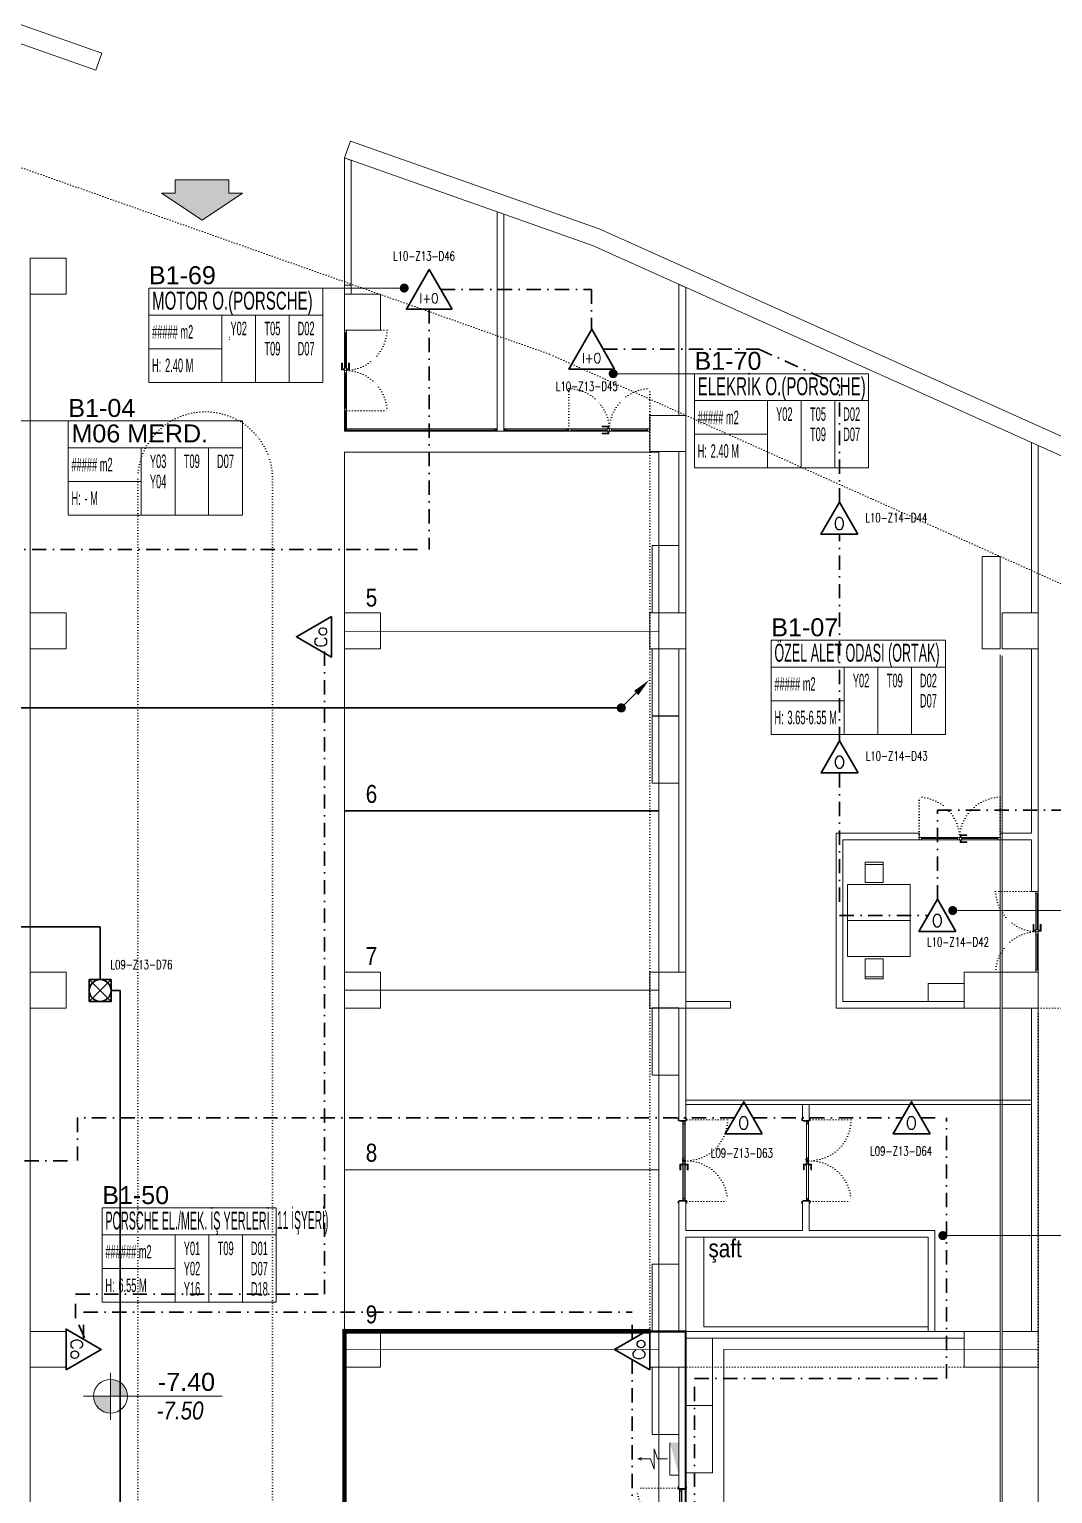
# Model space of a CAD drawing. Header units: metres. Extents: x -19121 to 152404, y -12107 to 29421.
# Drawn here: x 61358 to 63637, y 3718 to 6980 of the extents above; entities that cross this region are included whole.
import ezdxf
from ezdxf.enums import TextEntityAlignment as Align
from ezdxf.xclip import XClip

# ---------------------------------------------------------------- set-up
doc = ezdxf.new("R2010")
doc.units = ezdxf.units.M
doc.header["$LTSCALE"] = 50
doc.header["$MEASUREMENT"] = 0
doc.header["$XCLIPFRAME"] = 0
for name, pattern in [('DASHDOT', [25.4, 12.7, -6.35, 0, -6.35]), ('DOT2', [0.125, 0, -0.125]), ('DOT5', [0.75, 0, -0.75]), ('HIDDEN', [0.375, 0.25, -0.125])]:
    doc.linetypes.add(name, pattern=pattern)
doc.layers.get('0').update_dxf_attribs({"color": 9, "lineweight": 9})
for name, color, linetype, lineweight in [('00', 9, 'Continuous', 9), ('01', 9, 'Continuous', 9), ('05', 9, 'Continuous', 9), ('06B', 9, 'Continuous', 9), ('06C', 9, 'Continuous', 9), ('06D', 9, 'Continuous', 9), ('09', 9, 'Continuous', 9), ('10', 9, 'Continuous', 9), ('15', 9, 'Continuous', 9), ('20', 9, 'DOT2', 9), ('21', 9, 'Continuous', 9), ('21_mahal200', 9, 'Continuous', 9), ('32-ekipman', 9, 'Continuous', 9), ('E-DEDEKTÖR NUMARALARI', 20, 'Continuous', 30), ('E-DUVAR TİPİ FLAŞÖR', 7, 'Continuous', 30), ('E-KABLO', 7, 'Continuous', 30), ('E-KARBONMONOKSİT DEDEKTÖRÜ', 7, 'Continuous', 30), ('E-KOMBİNE DEDEKTÖR (ISI+OPTİK DUMAN)', 7, 'Continuous', 30), ('E-OK', 3, 'Continuous', 30), ('E-OPTİK DUMAN DEDEKTÖRÜ', 7, 'Continuous', 30)]:
    doc.layers.add(name, color=color, linetype=linetype, lineweight=lineweight)
doc.styles.add('Arial', font='arial.ttf', dxfattribs={"height": 2.5})
doc.styles.add('E-YAZI', font='txttw.shx', dxfattribs={"height": 200})
doc.styles.add('MuuM_TEXT-ITALIC', font='ARIALNI.TTF')
doc.styles.add('MuuM_TEXT-STANDART', font='ARIALN.TTF')
doc.dimstyles.new('MuuM_DIM200', dxfattribs={"dimscale": 20, "dimtxt": 2, "dimasz": 1, "dimexe": 1, "dimexo": 1, "dimgap": 1, "dimtad": 1, "dimdec": 1, "dimrnd": 0.5, "dimdsep": 46, "dimtxsty": 'MuuM_TEXT-STANDART', "dimblk": 'ARCHTICK', "dimcen": 0, "dimdle": 0.15, "dimclrd": 256, "dimclre": 256, "dimclrt": 256, "dimadec": 0, "dimazin": 0, "dimtfac": 5, "dimtdec": 1, "dimtix": 1, "dimtmove": 2, "dimatfit": 3, "dimldrblk": 'DOT', "dimfxl": 3, "dimfxlon": 1, "dimtolj": 1, "dimlwd": -1, "dimlwe": -1, "dimarcsym": 0})

# ---------------------------------------------------------------- blocks, each defined once
blk = doc.blocks.new('p-dilatasyon yeri')
at = {"layer": '06D'}
for points in [[(5360, 80), (5360, 6452.7)], [(7520, 5586.8), (7520, 80)], [(7525, 5584.6), (7525, 80)]]:
    blk.add_lwpolyline(points, dxfattribs=at)
blk = doc.blocks.new('100_OPTİK DUMAN DEDEKTÖRÜ 085')
at = {"layer": 'E-OPTİK DUMAN DEDEKTÖRÜ', "color": 4}
blk.add_lwpolyline([(2.06, 0), (0, 3.57), (-2.06, 0)], close=True, dxfattribs=at)
at = {"layer": 'E-OPTİK DUMAN DEDEKTÖRÜ', "color": 3, "style": 'E-YAZI'}
blk.add_text('O', height=1.36, dxfattribs=at).set_placement((-0.02, 1.2), align=Align.MIDDLE)
blk = doc.blocks.new('100_DUVAR TİPİ FLAŞÖR 085')
at = {"layer": 'E-DUVAR TİPİ FLAŞÖR', "color": 4}
blk.add_line((-1.22, 2.45), (1.22, 0), dxfattribs=at)
blk.add_lwpolyline([(-1.22, 0), (-1.22, 2.45), (1.22, 2.45), (1.22, 0)], close=True, dxfattribs=at)
blk.add_lwpolyline([(1.22, 2.45), (-1.22, 0)], dxfattribs=at)
blk.add_circle((0, 1.22), 1.22, dxfattribs=at)
blk = doc.blocks.new('100_KARBONMONOKSİT DEDEKTÖRÜ 085')
at = {"layer": 'E-KARBONMONOKSİT DEDEKTÖRÜ', "color": 4}
blk.add_lwpolyline([(2.26, 0), (0, 3.92), (-2.26, 0)], close=True, dxfattribs=at)
at = {"layer": 'E-KARBONMONOKSİT DEDEKTÖRÜ', "color": 3, "style": 'E-YAZI'}
blk.add_text('Co', height=1.36, dxfattribs=at).set_placement((-0.02, 1.2), align=Align.MIDDLE)
blk = doc.blocks.new('100_KOMBİNE DEDEKTÖR (ISI+OPTİK DUMAN) 085')
at = {"layer": 'E-KOMBİNE DEDEKTÖR (ISI+OPTİK DUMAN)', "color": 4}
blk.add_lwpolyline([(2.55, 0), (0, 4.42), (-2.55, 0)], close=True, dxfattribs=at)
at = {"layer": 'E-KOMBİNE DEDEKTÖR (ISI+OPTİK DUMAN)', "color": 3, "style": 'E-YAZI', "width": 0.8}
blk.add_text('I+O', height=1.102, dxfattribs=at).set_placement((-0.02, 1.22), align=Align.MIDDLE)
blk = doc.blocks.new('*U239')
at = {"layer": 'E-OK', "color": 3, "linetype": 'Continuous'}
blk.add_line((-97.8, -97.7), (0, 0), dxfattribs=at)
at = {"layer": 'E-OK', "color": 4, "linetype": 'Continuous', "const_width": 30}
blk.add_lwpolyline([(-15, 0, 1), (15, 0, 1)], format="xyb", close=True, dxfattribs=at)
at = {"layer": 'E-OK', "color": 3, "linetype": 'Continuous'}
blk.add_solid([(-83.6, -111.9), (-111.9, -83.6), (-182.7, -182.5)], dxfattribs=at)
blk = doc.blocks.new('p-kolon_80x80')
blk.add_lwpolyline([(-40, -40), (40, -40), (40, 40), (-40, 40)], close=True)
blk = doc.blocks.new('1.bod.mimari.elk')
at = {"layer": '01'}
blk.add_lwpolyline([(4764.2, -1436.6), (5520, -1703.5), (5506.7, -1741.2), (4752.4, -1474.9)], dxfattribs=at)
for points in [[(7909, -2669.7), (7892.6, -2706.2), (6612.7, -2131.8), (6060, -1936.6), (6073.3, -1898.9), (6627.6, -2094.7)], [(7520, -3030), (7480, -3030), (7480, -2824), (7520, -2824)]]:
    blk.add_lwpolyline(points, close=True, dxfattribs=at)
for p in [(5400, -2200), (6100, -2280), (6780, -2550), (5400, -2990), (6100, -2990), (6780, -2990), (7565, -2990), (5400, -3790), (6100, -3790), (6780, -3790), (7480, -3790), (7565, -3790), (5400, -4590), (6100, -4590), (6780, -4590), (7480, -4590), (7565, -4590)]:
    blk.add_blockref('p-kolon_80x80', p, dxfattribs=at)
blk = doc.blocks.new('p-işyeri')
at = {"color": 0, "const_width": 2}
blk.add_lwpolyline([(200, 0), (200, 700), (-200, 700), (-200, 0)], close=True, dxfattribs=at)
blk = doc.blocks.new('prf-scr2')
at = {"linetype": 'DOT2', "ltscale": 10}
blk.add_line((0, 0.2), (0, -1.1), dxfattribs=at)
for p, q in [((-0.1, -0.2), (0.1, -0.3)), ((0.1, -0.2), (-0.1, -0.2)), ((0.1, -0.3), (-0.1, -0.3)), ((-0.1, -0.3), (0.1, -0.4)), ((0.1, -0.4), (-0.1, -0.4)), ((0.1, -0.5), (-0.1, -0.4)), ((-0.1, -0.4), (0.1, -0.4)), ((0.1, -0.6), (-0.1, -0.5)), ((-0.1, -0.5), (0.1, -0.5)), ((-0.1, -0.6), (0.1, -0.7)), ((0.1, -0.6), (-0.1, -0.6)), ((-0.1, -0.6), (0.1, -0.6)), ((-0.1, -0.7), (0.1, -0.8)), ((0.1, -0.7), (-0.1, -0.7)), ((-0.1, -0.8), (0.1, -0.8)), ((0.1, -0.8), (-0.1, -0.8)), ((0.1, -0.2), (0, -0.1)), ((0, -0.2), (0.1, -0.2))]:
    blk.add_line(p, q)
blk.add_lwpolyline([(0.2, 0), (-0.2, 0), (-0.2, 0), (-0.1, -0.1), (0.1, -0.1), (0.2, 0), (0.2, 0)], close=True)
for points in [[(0.2, 0), (-0.2, 0)], [(-0.1, -0.1), (-0.1, -0.2), (-0.1, -0.2), (-0.1, -0.2), (-0.1, -0.2), (-0.1, -0.3), (-0.1, -0.3), (-0.1, -0.3), (-0.1, -0.3), (-0.1, -0.4), (-0.1, -0.4), (-0.1, -0.4), (-0.1, -0.4), (-0.1, -0.4), (-0.1, -0.5), (-0.1, -0.5), (-0.1, -0.5), (-0.1, -0.5), (-0.1, -0.5), (-0.1, -0.5), (-0.1, -0.6), (-0.1, -0.6), (-0.1, -0.6), (-0.1, -0.6), (-0.1, -0.6), (-0.1, -0.7), (-0.1, -0.7), (-0.1, -0.7), (-0.1, -0.7), (-0.1, -0.7), (-0.1, -0.8), (-0.1, -0.8), (-0.1, -0.8), (-0.1, -0.8), (0, -0.9), (0, -0.9), (0, -0.9), (0.1, -0.8), (0.1, -0.8), (0.1, -0.7), (0.1, -0.7), (0.1, -0.7), (0.1, -0.7), (0.1, -0.7), (0.1, -0.7), (0.1, -0.6), (0.1, -0.6), (0.1, -0.6), (0.1, -0.6), (0.1, -0.6), (0.1, -0.5), (0.1, -0.5), (0.1, -0.5), (0.1, -0.5), (0.1, -0.4), (0.1, -0.4), (0.1, -0.4), (0.1, -0.4), (0.1, -0.4), (0.1, -0.3), (0.1, -0.3), (0.1, -0.3), (0.1, -0.3), (0.1, -0.3), (0.1, -0.3), (0.1, -0.2), (0.1, -0.2), (0.1, -0.2), (0.1, -0.2), (0.1, -0.2), (0.1, -0.1)]]:
    blk.add_lwpolyline(points)
blk = doc.blocks.new('gr-p-barel kilitli kapı kolu')
at = {"flags": 128}
for points in [[(-0.9, 0.8), (-0.9, 4.9), (-11.7, 4.9), (-11.7, 6.7), (0.9, 6.7), (0.9, 0.8)], [(-0.8, 5), (0.8, 6.6)]]:
    blk.add_lwpolyline(points, dxfattribs=at)
blk.add_lwpolyline([(-2.75, 0), (-2.75, 0.7), (2.75, 0.7), (2.75, 0)])
blk.add_lwpolyline([(-1.3, 0.7), (1.3, 0.7), (1.3, 0.8), (-1.3, 0.8)], close=True)
blk = doc.blocks.new('p-de-02')
at = {"layer": '06C'}
blk.add_lwpolyline([(106.3, -16.6, 1), (106.3, -15.8), (104.3, -15.8), (104.3, -16.6), (106.4, -16.6)], format="xyb", dxfattribs=at)
blk.add_arc((106.3, -16.2), 0.5, 233.1301, 126.8699, dxfattribs=at)
at = {"layer": '09'}
for p, q in [((108.1, -16.7), (108.1, -16.6)), ((108.2, -16.7), (108.2, -16.6)), ((108.3, -16.6), (108.3, -16.7)), ((108.4, -16.7), (108.4, -16.6)), ((108.5, -16.6), (108.5, -16.7)), ((108.6, -16.7), (108.6, -16.6)), ((108.7, -16.6), (108.7, -16.7)), ((108.8, -16.6), (108.8, -16.7)), ((109.3, -21.9), (109.3, -21.7)), ((109.4, -21.7), (109.4, -21.9)), ((109.5, -21.9), (109.5, -21.7)), ((109.6, -21.7), (109.6, -21.9)), ((109.7, -21.9), (109.7, -21.7)), ((109.8, -21.7), (109.8, -21.9)), ((109.9, -21.9), (109.9, -21.7)), ((110, -21.9), (110, -21.7))]:
    blk.add_line(p, q, dxfattribs=at)
at = {"layer": '10'}
for points in [[(14.2, -6.8, -0.414214), (14.3, -6.7), (18.7, -6.7, -0.414214), (18.8, -6.8), (18.8, -14.1), (19, -14.1), (19, -6.8, 0.414214), (18.7, -6.5), (14.3, -6.5, 0.414214), (14, -6.8), (14, -7.7, 0.414214), (14.3, -8), (15.4, -8), (15.4, -7.8), (14.3, -7.8, -0.414214), (14.2, -7.7)], [(19, -9.7, -0.414214), (19.3, -9.4), (20.3, -9.4, -0.414214), (20.6, -9.7), (20.6, -16.1, -0.414214), (20.3, -16.4, -0.414214), (20, -16.1), (20, -15.2), (19, -15.2), (19, -24.2, -0.414214), (18.7, -24.5), (14.3, -24.5, -0.414214), (14, -24.2), (14, -23.3, -0.414214), (14.3, -23), (15.4, -23), (15.4, -23.2), (14.3, -23.2, 0.414214), (14.2, -23.3), (14.2, -24.2, 0.414214), (14.3, -24.3), (18.7, -24.3, 0.414214), (18.8, -24.2), (18.8, -15), (20.2, -15), (20.2, -16.1, 0.414214), (20.3, -16.2, 0.414214), (20.4, -16.1), (20.4, -9.7, 0.414214), (20.3, -9.6), (19.3, -9.6, 0.414214), (19.2, -9.7), (19.2, -10.6), (19, -10.6)], [(18.4, -25), (19.8, -24.4), (19.8, -21.5), (20, -21.5), (20, -24.5), (18.5, -25.2, -14.796002)], [(198.6, -9.7, 0.414214), (198.3, -9.4), (197.3, -9.4, 0.414214), (197, -9.7), (197, -16.1, 0.414214), (197.3, -16.4, 0.414214), (197.6, -16.1), (197.6, -15.2), (198.6, -15.2), (198.6, -24.2, 0.414214), (198.9, -24.5), (203.3, -24.5, 0.414214), (203.6, -24.2), (203.6, -23.3, 0.414214), (203.3, -23), (202.2, -23), (202.2, -23.2), (203.3, -23.2, -0.414214), (203.4, -23.3), (203.4, -24.2, -0.414214), (203.3, -24.3), (198.9, -24.3, -0.414214), (198.8, -24.2), (198.8, -15), (197.4, -15), (197.4, -16.1, -0.414214), (197.3, -16.2, -0.414214), (197.2, -16.1), (197.2, -9.7, -0.414214), (197.3, -9.6), (198.3, -9.6, -0.414214), (198.4, -9.7), (198.4, -10.6), (198.6, -10.6)], [(199.2, -25), (197.8, -24.4), (197.8, -21.5), (197.6, -21.5), (197.6, -24.5), (199.1, -25.2, 14.796002)], [(203.4, -6.8, 0.414214), (203.3, -6.7), (198.9, -6.7, 0.414214), (198.8, -6.8), (198.8, -14.1), (198.6, -14.1), (198.6, -6.8, -0.414214), (198.9, -6.5), (203.3, -6.5, -0.414214), (203.6, -6.8), (203.6, -7.7, -0.414214), (203.3, -8), (202.2, -8), (202.2, -7.8), (203.3, -7.8, 0.414214), (203.4, -7.7)]]:
    blk.add_lwpolyline(points, format="xyb", close=True, dxfattribs=at)
for points in [[(108.2, -20.1), (108.2, -18.1), (108.5, -18.1), (108.5, -17), (20.3, -17), (20.3, -18.1), (20.6, -18.1), (20.6, -20.1), (20.3, -20.1), (20.3, -18.3), (20, -18.3), (20, -16.7), (108.8, -16.7), (108.8, -18.3), (108.5, -18.3), (108.5, -20.1)], [(108.2, -18.1), (108.2, -20.1), (108.8, -20.1), (108.8, -21.7), (20, -21.7), (20, -20.1), (20.6, -20.1), (20.6, -18.1), (20.9, -18.1), (20.9, -20.3), (20.3, -20.3), (20.3, -21.4), (108.5, -21.4), (108.5, -20.3), (107.9, -20.3), (107.9, -18.1), (108.2, -18.1)], [(109.9, -20.1), (109.9, -18.1), (109.6, -18.1), (109.6, -17), (197.3, -17), (197.3, -18.1), (197, -18.1), (197, -20.1), (197.3, -20.1), (197.3, -18.3), (197.6, -18.3), (197.6, -16.7), (109.3, -16.7), (109.3, -18.3), (109.6, -18.3), (109.6, -20.1)], [(109.9, -18.1), (109.9, -20.1), (109.3, -20.1), (109.3, -21.7), (197.6, -21.7), (197.6, -20.1), (197, -20.1), (197, -18.1), (196.7, -18.1), (196.7, -20.3), (197.3, -20.3), (197.3, -21.4), (109.6, -21.4), (109.6, -20.3), (110.2, -20.3), (110.2, -18.1), (109.9, -18.1)]]:
    blk.add_lwpolyline(points, dxfattribs=at)
for points in [[(20.9, -17.2), (26.9, -17.2), (26.9, -21.2), (20.9, -21.2)], [(21.2, -17.5), (26.6, -17.5), (26.6, -20.9), (21.2, -20.9)], [(107.9, -17.2), (101.9, -17.2), (101.9, -21.2), (107.9, -21.2)], [(107.6, -17.5), (102.2, -17.5), (102.2, -20.9), (107.6, -20.9)], [(108.1, -22.4), (110, -22.4), (110, -21.9), (108.1, -21.9), (107.5, -21.9), (107.5, -22.4)], [(110, -16.1), (108.1, -16.1), (108.1, -16.6), (110.6, -16.6), (110.6, -16.6), (110.6, -16.1)], [(110.2, -17.2), (116.2, -17.2), (116.2, -21.2), (110.2, -21.2)], [(110.5, -17.5), (115.9, -17.5), (115.9, -20.9), (110.5, -20.9)], [(196.7, -17.2), (192.7, -17.2), (192.7, -21.2), (196.7, -21.2)], [(196.4, -17.5), (193, -17.5), (193, -20.9), (196.4, -20.9)]]:
    blk.add_lwpolyline(points, close=True, dxfattribs=at)
for centre in [(17.8, -25.5), (199.8, -25.5)]:
    blk.add_circle(centre, 0.55, dxfattribs=at)
at = {"layer": '20'}
for p, q in [((17.8, -25.5), (17.8, -116)), ((199.8, -25.5), (199.8, -116))]:
    blk.add_line(p, q, dxfattribs=at)
at = {"layer": '20', "linetype": 'HIDDEN'}
for points in [[(18.6, -24.3), (18.6, -23), (17.1, -23), (17.1, -24.3)], [(18.4, -25), (18.4, -23.2), (17.3, -23.2), (17.3, -25)], [(199, -24.3), (199, -23), (200.5, -23), (200.5, -24.3)], [(199.2, -25), (199.2, -23.2), (200.3, -23.2), (200.3, -25)]]:
    blk.add_lwpolyline(points, dxfattribs=at)
at = {"layer": '20'}
for centre, start, end in [((17.8, -25.5), 270, 2.4057), ((199.8, -25.5), 177.5943, 270)]:
    blk.add_arc(centre, 90.5, start, end, dxfattribs=at)
at = {"layer": '06B', "xscale": -1}
blk.add_blockref('gr-p-barel kilitli kapı kolu', (117.3, -16.7), dxfattribs=at)
at = {"layer": '06B', "rotation": 180}
blk.add_blockref('gr-p-barel kilitli kapı kolu', (117.3, -21.7), dxfattribs=at)
at = {"layer": '10', "xscale": -1, "rotation": 90}
for p in [(20.3, -19.2), (109.6, -19.2)]:
    blk.add_blockref('prf-scr2', p, dxfattribs=at)
at = {"layer": '10', "rotation": 270}
for p in [(108.5, -19.2), (197.3, -19.2)]:
    blk.add_blockref('prf-scr2', p, dxfattribs=at)
blk = doc.blocks.new('0_elevationtarget-p-bk')
h = blk.add_hatch(color=250)
h.paths.add_polyline_path([(1.88, 0, 0.414214), (0, 1.88), (0, 0)])
h.paths.add_polyline_path([(0, 0), (-1.88, 0, 0.414214), (0, -1.88)])
blk.add_line((0, -2.62), (0, 2.62))
blk.add_lwpolyline([(12.45, 0), (-3, 0)])
blk.add_circle((0, 0), 1.88)
at = {"style": 'Arial'}
blk.add_attdef('BITMISKOT', text='', height=2, dxfattribs=at).set_placement((4.5, 0), align=Align.BOTTOM_LEFT)
at = {"style": 'MuuM_TEXT-ITALIC'}
blk.add_attdef('FINISHINGFLOORLEVEL', text='', height=2, dxfattribs=at).set_placement((4.5, -0.59), align=Align.TOP_LEFT)
blk = doc.blocks.new('YD-72-20')
at = {"linetype": 'Continuous'}
for p, q in [((0, 0.714), (-0.028, 0.634)), ((0, 0.714), (0.028, 0.634)), ((0, 0.434), (0, 0.714)), ((-0.225, 0.355), (0.225, 0.355)), ((-0.225, 0.355), (0, 0.276)), ((0.225, 0.355), (0, 0.434)), ((0.36, 0), (-0.36, 0)), ((0, 0.058), (0, 0.276)), ((0.36, 0), (0.36, -0.2))]:
    blk.add_line(p, q, dxfattribs=at)
blk.add_solid([(0.36, -0.2), (-0.36, 0), (-0.36, -0.2)])
blk = doc.blocks.new('b1 yan.dol')
at = {"xscale": -100, "yscale": 100, "zscale": 100, "rotation": 90}
blk.add_blockref('YD-72-20', (62785, -15715.4), dxfattribs=at)
blk = doc.blocks.new('0-OK 2')
at = {"true_color": 0x4f4f4f}
blk.add_hatch(color=251, dxfattribs=at).paths.add_polyline_path([(0, 0), (120, 180), (120, 120), (180, 120), (180, -120), (120, -120), (120, -180)])
at = {"linetype": 'ByBlock', "lineweight": -2}
blk.add_lwpolyline([(180, -120), (180, 120), (120, 120), (120, 180), (0, 0), (120, -180), (120, -120)], close=True, dxfattribs=at)
blk.add_point((0, 0))
blk = doc.blocks.new('p-al-01_a')
at = {"layer": '06B'}
for points in [[(-5, -88.6), (-11.2, -88.6), (-11.2, -73.6), (-9.4, -73.6), (-9.4, -86.4), (-9.4, -86.4), (-5, -86.4), (-5, -88.6)], [(0, -88.6), (6.2, -88.6), (6.2, -73.6), (4.4, -73.6), (4.4, -86.4), (4.4, -86.4), (0, -86.4), (0, -88.6)]]:
    blk.add_lwpolyline(points, dxfattribs=at)
at = {"layer": '06D'}
for p, q in [((-5, -86.9), (-5, -5)), ((0, -5), (0, -86.9)), ((-5, -93.1), (-5, -175)), ((0, -175), (0, -93.1))]:
    blk.add_line(p, q, dxfattribs=at)
at = {"layer": '10'}
for points in [[(-5, 0), (0, 0), (0, -5), (-5, -5)], [(-5, -85), (0, -85), (0, -90), (-5, -90)], [(-5, -95), (0, -95), (0, -90), (-5, -90)], [(-5, -180), (0, -180), (0, -175), (-5, -175)]]:
    blk.add_lwpolyline(points, close=True, dxfattribs=at)
at = {"layer": '15'}
for points in [[(-2.5, -5), (-2.5, -85)], [(-2.5, -175), (-2.5, -95)]]:
    blk.add_lwpolyline(points, dxfattribs=at)
at = {"layer": '20'}
for points in [[(-5.3, 0), (-94.9, 0)], [(-5.3, -180), (-94.9, -180)], [(-5, -180), (-94.9, -180)]]:
    blk.add_lwpolyline(points, dxfattribs=at)
for centre, start, end in [((-1.5, 3.4), 182.0745, 267.6937), ((-1.5, -183.4), 92.3063, 177.9255)]:
    blk.add_arc(centre, 93.5, start, end, dxfattribs=at)
blk = doc.blocks.new('prf-10x10')
blk.add_lwpolyline([(-5, -5), (5, -5), (5, 5), (-5, 5)], close=True)
at = {"color": 255}
blk.add_solid([(-5, -5), (5, -5), (-5, 5), (5, 5)], dxfattribs=at)
at = {"layer": '10'}
blk.add_point((0, 0), dxfattribs=at)
blk = doc.blocks.new('p-birim')
blk.add_lwpolyline([(0, 0), (1, 0), (1, 1), (0, 1)], close=True)
blk = doc.blocks.new('p-sandalye')
blk.add_line((-45, 20), (-45, -20))
blk.add_lwpolyline([(-5, 20), (-50, 20), (-50, -20), (-5, -20)], close=True)
blk.add_point((0, 0.1))
blk = doc.blocks.new('p-masa_servis')
at = {"linetype": 'DOT5'}
blk.add_lwpolyline([(0, 0), (0, 0)], dxfattribs=at)
blk.add_lwpolyline([(0, 0), (0, -80), (140, -80), (140, 0)], close=True)
for p, rotation in [((60, 0), 270), ((50, -110.1), 2.073722e-10)]:
    blk.add_blockref('p-sandalye', p, dxfattribs=dict(rotation=rotation))
blk = doc.blocks.new('gr-p-birim')
blk.add_lwpolyline([(-0.5, -0.5), (0.5, -0.5), (0.5, 0.5), (-0.5, 0.5)], close=True)
blk = doc.blocks.new('_ArchTick')
at = {"color": 0, "linetype": 'ByBlock', "const_width": 0.15}
blk.add_lwpolyline([(-0.5, -0.5), (0.5, 0.5)], dxfattribs=at)
blk = doc.blocks.new('_Dot')
at = {"color": 0, "linetype": 'ByBlock', "lineweight": -2}
blk.add_line((-0.5, 0), (-1, 0), dxfattribs=at)
at = {"color": 0, "linetype": 'ByBlock', "const_width": 0.5}
blk.add_lwpolyline([(-0.25, 0, 1), (0.25, 0, 1)], format="xyb", close=True, dxfattribs=at)
blk = doc.blocks.new('0_roomno2')
blk.add_lwpolyline([(19.38, -10.5), (0, -10.5), (0, 0), (19.38, 0)], close=True)
for points in [[(0, -3), (19.38, -3)], [(8.12, -3), (8.12, -10.5)], [(11.88, -3), (11.88, -10.5)], [(15.62, -3), (15.62, -10.5)], [(0, -6.75), (8.12, -6.75)]]:
    blk.add_lwpolyline(points)
at = {"style": 'MuuM_TEXT-STANDART', "width": 0.6}
blk.add_text('H:', height=1.5, dxfattribs=at).set_placement((0.35, -8.61), align=Align.MIDDLE_LEFT)
at = {"style": 'Arial'}
blk.add_attdef('ODANO', (0, 1.17), '', height=2, dxfattribs=at)
blk.add_attdef('MEKANADI', text='', height=2, dxfattribs=at).set_placement((0.35, -3), align=Align.BOTTOM_LEFT)
at = {"style": 'MuuM_TEXT-STANDART', "width": 0.6}
for tag, p in [('M2', (0.35, -4.88)), ('TEMIZTAVANYUKSEKLIGI', (1.8, -8.61))]:
    blk.add_attdef(tag, text='', height=1.5, dxfattribs=at).set_placement(p, align=Align.MIDDLE_LEFT)
for tag, p in [('YER01', (10, -4.5)), ('TAVAN01', (13.75, -4.5)), ('DUVAR01', (17.5, -4.5)), ('YER02', (10, -6.75)), ('TAVAN02', (13.75, -6.75)), ('DUVAR02', (17.5, -6.75)), ('YER03', (10, -9)), ('TAVAN03', (13.75, -9)), ('DUVAR03', (17.5, -9))]:
    blk.add_attdef(tag, text='', height=1.5, dxfattribs=at).set_placement(p, align=Align.MIDDLE_CENTER)
blk = doc.blocks.new('1.bod.mimari1.elk')
at = {"layer": '00'}
for p, q in [((7340, -3440), (7155, -3440)), ((7155, -3440), (7155, -3830)), ((7170, -3815), (7170, -3455)), ((7170, -3455), (7340, -3455)), ((7340, -3455), (7340, -3440)), ((6920, -3815), (6820, -3815)), ((6820, -3815), (6820, -3830)), ((7440, -3815), (7170, -3815)), ((7440, -3830), (7440, -3815)), ((6820, -3830), (6920, -3830)), ((7155, -3830), (7440, -3830)), ((7080, -4045), (7080, -4080)), ((7095, -4080), (7095, -4045)), ((7080, -4080), (7095, -4080))]:
    blk.add_line(p, q, dxfattribs=at)
for points in [[(6060, -2240), (6060, -1936.65), (6075, -1941.95), (6075, -2240)], [(6075, -2220), (6060, -2220)], [(6075, -2240), (6060, -2240)], [(6805, -2510), (6805, -2218.13), (6820, -2224.86), (6820, -2510)], [(7605, -2577.12), (7605, -2950), (7590, -2950), (7590, -2570.39)], [(7590, -3455), (7520, -3455), (7520, -3440), (7590, -3440), (7590, -3030), (7605, -3030), (7605, -3570), (7590, -3570), (7590, -3455)], [(7520, -3628.44), (7520, -3628.44)], [(7520, -3628.44), (7520, -3628.44)], [(6920, -3815), (6920, -3830)], [(6820, -4035), (7590, -4035)], [(6820, -4045), (7590, -4045)], [(7080, -4260), (7080, -4325), (6820, -4325), (6820, -4260), (6805, -4260), (6805, -4550), (6820, -4550), (6820, -4340), (7360, -4340), (7360, -4550)], [(7095, -4260), (7095, -4325), (7375, -4325), (7375, -4550)], [(6820, -4550), (7440, -4550)], [(7440, -4565), (6820, -4565)], [(6820, -4630), (6820, -4630), (6805, -4630), (6805, -4900), (6820, -4900), (6820, -4630)]]:
    blk.add_lwpolyline(points, dxfattribs=at)
for points in [[(6400, -2545), (6400, -2056.72), (6415, -2062.02), (6415, -2530), (6415, -2530), (6415, -2545)], [(6805, -2950), (6820, -2950), (6820, -2590), (6805, -2590)], [(6805, -3750), (6820, -3750), (6820, -3030), (6805, -3030)], [(6820, -4080), (6820, -3830), (6805, -3830), (6805, -4080)], [(7590, -4550), (7605, -4550), (7605, -3830), (7590, -3830)]]:
    blk.add_lwpolyline(points, close=True, dxfattribs=at)
at = {"layer": '06D', "linetype": 'DOT2'}
for points in [[(5600, -2652.1, -1), (5900, -2652.1, 0)], [(5600, -2652.1), (5600, -7740, 0.4142136), (6200, -8340)], [(5900, -2652.1), (5900, -7740, 0.4142136), (6200, -8040)]]:
    blk.add_lwpolyline(points, format="xyb", dxfattribs=at)
at = {"layer": '06D'}
for points in [[(6065, -2500), (6060, -2500), (6060, -2540), (6065, -2540)], [(6400, -2545), (6400, -2540), (6065, -2540), (6065, -2545)], [(6560, -2545), (6560, -2540), (6420, -2540), (6420, -2545)], [(6860, -4540), (7360, -4540), (7360, -4340), (6860, -4340)]]:
    blk.add_lwpolyline(points, close=True, dxfattribs=at)
at = {"layer": '09'}
for p, q in [((5803.03, -2341.14), (5803.08, -2340.99)), ((5803.12, -2341.17), (5803.17, -2341.03)), ((5803.26, -2341.06), (5803.21, -2341.2)), ((5803.31, -2341.24), (5803.36, -2341.09)), ((5803.45, -2341.12), (5803.4, -2341.27)), ((5803.5, -2341.3), (5803.55, -2341.16)), ((5803.63, -2335.74), (5803.58, -2335.88)), ((5803.64, -2341.19), (5803.59, -2341.33)), ((5803.72, -2335.77), (5803.67, -2335.92)), ((5803.74, -2341.22), (5803.69, -2341.37)), ((5803.77, -2335.95), (5803.82, -2335.8)), ((5803.91, -2335.84), (5803.86, -2335.98)), ((5803.96, -2336.01), (5804.01, -2335.87)), ((5804.1, -2335.9), (5804.05, -2336.05)), ((5804.14, -2336.08), (5804.19, -2335.94)), ((5804.29, -2335.97), (5804.24, -2336.11))]:
    blk.add_line(p, q, dxfattribs=at)
at = {"layer": '15'}
for points in [[(6062.5, -2505), (6062.5, -2540)], [(6395, -2542.5), (6065, -2542.5)], [(6555, -2542.5), (6420, -2542.5)]]:
    blk.add_lwpolyline(points, dxfattribs=at)
at = {"layer": '20'}
for points in [[(11313.16, -4700), (10818.48, -4391.06), (8921.11, -3452.7), (7718.56, -2913.06), (6516.01, -2373.42), (4675.61, -1723.48), (3791.04, -1488.82)], [(6740, -2510), (6740, -4630), (7605, -4630), (7605, -3830), (9220, -3830), (9220, -3622.83)]]:
    blk.add_lwpolyline(points, dxfattribs=at)
at = {"layer": '20', "linetype": 'DOT2', "ltscale": 2, "const_width": 10}
blk.add_lwpolyline([(6060, -5350), (6060, -4550), (6740, -4550)], dxfattribs=at)
at = {"layer": '20', "ltscale": 2, "const_width": 5}
blk.add_lwpolyline([(6820, -6550), (6060, -6550), (6060, -4550), (6820, -4550)], close=True, dxfattribs=at)
for name, p in [('p-dilatasyon yeri', (0, -8630)), ('p-al-01_a', (7605, -3570))]:
    blk.add_blockref(name, p)
at = {"xscale": -1}
blk.add_blockref('p-al-01_a', (6060, -2320), dxfattribs=at)
at = {"xscale": -1, "rotation": 90}
blk.add_blockref('p-al-01_a', (6560, -2545), dxfattribs=at)
at = {"rotation": 270}
blk.add_blockref('p-al-01_a', (7520, -3455), dxfattribs=at)
at = {"layer": '05', "xscale": 60.00000000000003, "yscale": 150}
for p in [(6745, -2950), (6745, -3179.55), (6745, -3329.11), (6745, -3979.55), (6745, -4550), (6820, -4715), (6745, -4780), (6820, -4865)]:
    blk.add_blockref('p-birim', p, dxfattribs=at)
at = {"layer": '05'}
ref = blk.add_blockref('p-masa_servis', (7180, -3555), dxfattribs=at)
XClip(ref).set_block_clipping_path([(-55.5106706136, -84.5585723777), (163.3295749435, 61.9818189005)])
ref = blk.add_blockref('p-masa_servis', (7180, -3715), dxfattribs=dict(at, xscale=-1, rotation=180))
XClip(ref).set_block_clipping_path([(-55.5106706136, -84.5585723777), (163.3295749435, 61.9818189005)])
at = {"layer": '05', "xscale": -40, "yscale": 80, "rotation": 90}
blk.add_blockref('gr-p-birim', (7400, -3795), dxfattribs=at)
at = {"layer": '06D', "color": 89, "linetype": 'HIDDEN', "true_color": 0x2e4d23, "rotation": 90}
for p in [(6760, -2791.68), (6760, -3191.68), (6760, -3590), (6760, -3990), (6760, -4390), (6760, -4790), (7605, -4790)]:
    blk.add_blockref('p-işyeri', p, dxfattribs=at)
at = {"layer": '10', "extrusion": (0, 0, -1), "xscale": 0.5, "yscale": 0.5, "zscale": -1}
for p, rotation in [((-6062.5, -2502.5), 90), ((-6062.5, -2542.5), 180), ((-6062.5, -2542.5), 90), ((-6397.5, -2542.5), 180), ((-6417.5, -2542.5), 180), ((-6417.5, -2542.5), 90), ((-6557.5, -2542.5), 180)]:
    blk.add_blockref('prf-10x10', p, dxfattribs=dict(at, rotation=rotation))
at = {"layer": '10', "xscale": -1}
for p, rotation in [((6797, -4061.2), 90), ((7072, -4061.2), 90), ((6828, -5098.8), 270)]:
    blk.add_blockref('p-de-02', p, dxfattribs=dict(at, rotation=rotation))
at = {"layer": '21', "xscale": -0.5, "yscale": 0.5, "zscale": 0.5, "rotation": 270}
blk.add_blockref('0-OK 2', (5742.9, -2074.98), dxfattribs=at)
at = {"layer": '21', "xscale": 20, "yscale": 20, "zscale": 20}
blk.add_blockref('0_elevationtarget-p-bk', (5539.04, -4694.4), dxfattribs=at).add_auto_attribs({'BITMISKOT': ' -7.40', 'FINISHINGFLOORLEVEL': ' -7.50'})
at = {"layer": '21_mahal200'}
ref = blk.add_blockref('0_roomno2', (5624.63, -2226.34), dxfattribs=dict(at, xscale=20, yscale=20, zscale=20))
ref.add_attrib('ODANO', 'B1-69', (5624.63, -2217.69), dxfattribs={"layer": '0', "height": 40, "style": 'Arial'})
ref.add_attrib('MEKANADI', 'MOTOR O.(PORSCHE)', dxfattribs={"layer": '0', "height": 40, "style": 'Arial', "width": 0.6}).set_placement((5631.63, -2286.34), align=Align.BOTTOM_LEFT)
ref.add_attrib('M2', '##### m2', dxfattribs={"layer": '0', "height": 30, "style": 'MuuM_TEXT-STANDART', "width": 0.6}).set_placement((5631.63, -2323.84), align=Align.MIDDLE_LEFT)
ref.add_attrib('TEMIZTAVANYUKSEKLIGI', '2.40 M', dxfattribs={"layer": '0', "height": 30, "style": 'MuuM_TEXT-STANDART', "width": 0.6}).set_placement((5660.63, -2398.5), align=Align.MIDDLE_LEFT)
ref.add_attrib('YER01', 'Y02', dxfattribs={"layer": '0', "height": 30, "style": 'MuuM_TEXT-STANDART', "width": 0.6}).set_placement((5824.63, -2316.34), align=Align.MIDDLE_CENTER)
ref.add_attrib('TAVAN01', 'T05', dxfattribs={"layer": '0', "height": 30, "style": 'MuuM_TEXT-STANDART', "width": 0.6}).set_placement((5899.63, -2316.34), align=Align.MIDDLE_CENTER)
ref.add_attrib('DUVAR01', 'D02', dxfattribs={"layer": '0', "height": 30, "style": 'MuuM_TEXT-STANDART', "width": 0.6}).set_placement((5974.63, -2316.34), align=Align.MIDDLE_CENTER)
ref.add_attrib('TAVAN02', 'T09', dxfattribs={"layer": '0', "height": 30, "style": 'MuuM_TEXT-STANDART', "width": 0.6}).set_placement((5899.63, -2361.34), align=Align.MIDDLE_CENTER)
ref.add_attrib('DUVAR02', 'D07', dxfattribs={"layer": '0', "height": 30, "style": 'MuuM_TEXT-STANDART', "width": 0.6}).set_placement((5974.63, -2361.34), align=Align.MIDDLE_CENTER)
ref = blk.add_blockref('0_roomno2', (6839.57, -2417.04), dxfattribs=dict(at, xscale=20, yscale=20, zscale=20))
ref.add_attrib('ODANO', 'B1-70', (6839.57, -2408.4), dxfattribs={"layer": '0', "height": 40, "style": 'Arial'})
ref.add_attrib('MEKANADI', 'ELEKRİK O.(PORSCHE)', dxfattribs={"layer": '0', "height": 40, "style": 'Arial', "width": 0.6}).set_placement((6846.57, -2477.04), align=Align.BOTTOM_LEFT)
ref.add_attrib('M2', '##### m2', dxfattribs={"layer": '0', "height": 30, "style": 'MuuM_TEXT-STANDART', "width": 0.6}).set_placement((6846.57, -2514.54), align=Align.MIDDLE_LEFT)
ref.add_attrib('TEMIZTAVANYUKSEKLIGI', '2.40 M', dxfattribs={"layer": '0', "height": 30, "style": 'MuuM_TEXT-STANDART', "width": 0.6}).set_placement((6875.57, -2589.2), align=Align.MIDDLE_LEFT)
ref.add_attrib('YER01', 'Y02', dxfattribs={"layer": '0', "height": 30, "style": 'MuuM_TEXT-STANDART', "width": 0.6}).set_placement((7039.57, -2507.04), align=Align.MIDDLE_CENTER)
ref.add_attrib('TAVAN01', 'T05', dxfattribs={"layer": '0', "height": 30, "style": 'MuuM_TEXT-STANDART', "width": 0.6}).set_placement((7114.57, -2507.04), align=Align.MIDDLE_CENTER)
ref.add_attrib('DUVAR01', 'D02', dxfattribs={"layer": '0', "height": 30, "style": 'MuuM_TEXT-STANDART', "width": 0.6}).set_placement((7189.57, -2507.04), align=Align.MIDDLE_CENTER)
ref.add_attrib('TAVAN02', 'T09', dxfattribs={"layer": '0', "height": 30, "style": 'MuuM_TEXT-STANDART', "width": 0.6}).set_placement((7114.57, -2552.04), align=Align.MIDDLE_CENTER)
ref.add_attrib('DUVAR02', 'D07', dxfattribs={"layer": '0', "height": 30, "style": 'MuuM_TEXT-STANDART', "width": 0.6}).set_placement((7189.57, -2552.04), align=Align.MIDDLE_CENTER)
ref = blk.add_blockref('0_roomno2', (5445.14, -2522.04), dxfattribs=dict(at, xscale=20, yscale=20, zscale=20))
ref.add_attrib('ODANO', 'B1-04', (5445.14, -2513.4), dxfattribs={"layer": '0', "height": 40, "style": 'Arial'})
ref.add_attrib('MEKANADI', 'M06 MERD.', dxfattribs={"layer": '0', "height": 40, "style": 'Arial'}).set_placement((5452.14, -2582.04), align=Align.BOTTOM_LEFT)
ref.add_attrib('M2', '##### m2', dxfattribs={"layer": '0', "height": 30, "style": 'MuuM_TEXT-STANDART', "width": 0.6}).set_placement((5452.14, -2619.54), align=Align.MIDDLE_LEFT)
ref.add_attrib('TEMIZTAVANYUKSEKLIGI', '- M', dxfattribs={"layer": '0', "height": 30, "style": 'MuuM_TEXT-STANDART', "width": 0.6}).set_placement((5481.14, -2694.2), align=Align.MIDDLE_LEFT)
ref.add_attrib('YER01', 'Y03', dxfattribs={"layer": '0', "height": 30, "style": 'MuuM_TEXT-STANDART', "width": 0.6}).set_placement((5645.14, -2612.04), align=Align.MIDDLE_CENTER)
ref.add_attrib('TAVAN01', 'T09', dxfattribs={"layer": '0', "height": 30, "style": 'MuuM_TEXT-STANDART', "width": 0.6}).set_placement((5720.14, -2612.04), align=Align.MIDDLE_CENTER)
ref.add_attrib('DUVAR01', 'D07', dxfattribs={"layer": '0', "height": 30, "style": 'MuuM_TEXT-STANDART', "width": 0.6}).set_placement((5795.14, -2612.04), align=Align.MIDDLE_CENTER)
ref.add_attrib('YER02', 'Y04', dxfattribs={"layer": '0', "height": 30, "style": 'MuuM_TEXT-STANDART', "width": 0.6}).set_placement((5645.14, -2657.04), align=Align.MIDDLE_CENTER)
ref = blk.add_blockref('0_roomno2', (7010.56, -3010.49), dxfattribs=dict(at, xscale=20, yscale=20, zscale=20))
ref.add_attrib('ODANO', 'B1-07', (7010.56, -3001.85), dxfattribs={"layer": '0', "height": 40, "style": 'Arial'})
ref.add_attrib('MEKANADI', 'ÖZEL ALET ODASI (ORTAK)', dxfattribs={"layer": '0', "height": 40, "style": 'Arial', "width": 0.5}).set_placement((7017.56, -3070.49), align=Align.BOTTOM_LEFT)
ref.add_attrib('M2', '##### m2', dxfattribs={"layer": '0', "height": 30, "style": 'MuuM_TEXT-STANDART', "width": 0.6}).set_placement((7017.56, -3107.99), align=Align.MIDDLE_LEFT)
ref.add_attrib('TEMIZTAVANYUKSEKLIGI', '3.65-6.55 M', dxfattribs={"layer": '0', "height": 30, "style": 'MuuM_TEXT-STANDART', "width": 0.6}).set_placement((7046.56, -3182.65), align=Align.MIDDLE_LEFT)
ref.add_attrib('YER01', 'Y02', dxfattribs={"layer": '0', "height": 30, "style": 'MuuM_TEXT-STANDART', "width": 0.6}).set_placement((7210.56, -3100.49), align=Align.MIDDLE_CENTER)
ref.add_attrib('TAVAN01', 'T09', dxfattribs={"layer": '0', "height": 30, "style": 'MuuM_TEXT-STANDART', "width": 0.6}).set_placement((7285.56, -3100.49), align=Align.MIDDLE_CENTER)
ref.add_attrib('DUVAR01', 'D02', dxfattribs={"layer": '0', "height": 30, "style": 'MuuM_TEXT-STANDART', "width": 0.6}).set_placement((7360.56, -3100.49), align=Align.MIDDLE_CENTER)
ref.add_attrib('DUVAR02', 'D07', dxfattribs={"layer": '0', "height": 30, "style": 'MuuM_TEXT-STANDART', "width": 0.6}).set_placement((7360.56, -3145.49), align=Align.MIDDLE_CENTER)
ref = blk.add_blockref('0_roomno2', (5520.6, -4275.12), dxfattribs=dict(at, xscale=20, yscale=20, zscale=20))
ref.add_attrib('ODANO', 'B1-50', (5520.6, -4266.48), dxfattribs={"layer": '0', "height": 40, "style": 'Arial'})
ref.add_attrib('MEKANADI', 'PORSCHE EL./MEK. İŞ YERLERİ', dxfattribs={"layer": '0', "height": 40, "style": 'Arial', "width": 0.43}).set_placement((5527.6, -4335.12), align=Align.BOTTOM_LEFT)
ref.add_attrib('M2', '###### m2', dxfattribs={"layer": '0', "height": 30, "style": 'MuuM_TEXT-STANDART', "width": 0.6}).set_placement((5527.6, -4372.62), align=Align.MIDDLE_LEFT)
ref.add_attrib('TEMIZTAVANYUKSEKLIGI', '6.55 M', dxfattribs={"layer": '0', "height": 30, "style": 'MuuM_TEXT-STANDART', "width": 0.6}).set_placement((5556.6, -4447.28), align=Align.MIDDLE_LEFT)
ref.add_attrib('YER01', 'Y01', dxfattribs={"layer": '0', "height": 30, "style": 'MuuM_TEXT-STANDART', "width": 0.6}).set_placement((5720.6, -4365.12), align=Align.MIDDLE_CENTER)
ref.add_attrib('TAVAN01', 'T09', dxfattribs={"layer": '0', "height": 30, "style": 'MuuM_TEXT-STANDART', "width": 0.6}).set_placement((5795.6, -4365.12), align=Align.MIDDLE_CENTER)
ref.add_attrib('DUVAR01', 'D01', dxfattribs={"layer": '0', "height": 30, "style": 'MuuM_TEXT-STANDART', "width": 0.6}).set_placement((5870.6, -4365.12), align=Align.MIDDLE_CENTER)
ref.add_attrib('YER02', 'Y02', dxfattribs={"layer": '0', "height": 30, "style": 'MuuM_TEXT-STANDART', "width": 0.6}).set_placement((5720.6, -4410.12), align=Align.MIDDLE_CENTER)
ref.add_attrib('DUVAR02', 'D07', dxfattribs={"layer": '0', "height": 30, "style": 'MuuM_TEXT-STANDART', "width": 0.6}).set_placement((5870.6, -4410.12), align=Align.MIDDLE_CENTER)
ref.add_attrib('YER03', 'Y16', dxfattribs={"layer": '0', "height": 30, "style": 'MuuM_TEXT-STANDART', "width": 0.6}).set_placement((5720.6, -4455.12), align=Align.MIDDLE_CENTER)
ref.add_attrib('DUVAR03', 'D18', dxfattribs={"layer": '0', "height": 30, "style": 'MuuM_TEXT-STANDART', "width": 0.6}).set_placement((5870.6, -4455.12), align=Align.MIDDLE_CENTER)
at = {"layer": '32-ekipman'}
blk.add_blockref('b1 yan.dol', (-56000, 10881.42), dxfattribs=at)
at = {"layer": '21', "style": 'MuuM_TEXT-STANDART'}
for s, p in [('5', (6107.52, -2947.67)), ('6', (6107.52, -3384.97)), ('7', (6107.52, -3745.68)), ('8', (6107.52, -4183.99)), ('9', (6107.52, -4544.13))]:
    blk.add_text(s, height=40, dxfattribs=at).set_placement(p, align=Align.BOTTOM_LEFT)
blk.add_text('şaft ', height=40, dxfattribs=at).set_placement((6870.74, -4384.98))
at = {"layer": '21_mahal200', "style": 'MuuM_TEXT-STANDART', "width": 0.5}
blk.add_text('11 İŞYERİ)', height=40, dxfattribs=at).set_placement((5909.69, -4321.9))
at = {"layer": '21_mahal200'}
for points in [[(6193.22, -2226.34), (6012.13, -2226.34)], [(6658.48, -2417.04), (6839.57, -2417.04)], [(5264.05, -2522.04), (5445.14, -2522.04)], [(7414.56, -3612.65), (7945.44, -3612.65)], [(7392.74, -4336.7), (7663.28, -4336.7)]]:
    blk.add_leader(points, dimstyle='MuuM_DIM200', override={"dimasz": 1, "dimfxl": 10}, dxfattribs=at)

msp = doc.modelspace()

# ---------------------------------------------------------------- linework, layer by layer
at = {"layer": 'E-KABLO', "color": 6, "linetype": 'DASHDOT', "ltscale": 0.05}
for p, q in [((62274.52, 6400.62), (62610.43, 6400.62)), ((62610.43, 6400.62), (62610.43, 6311.08)), ((62249.03, 6356.46), (62249.03, 5821.75)), ((62636.28, 6267.53), (62983.11, 6267.53)), ((62983.11, 6267.53), (63162.39, 6186.66)), ((63162.39, 5926.54), (63162.39, 6186.66)), ((63162.39, 5394.65), (63162.39, 5855.22)), ((60855.59, 5821.75), (62249.03, 5821.75)), ((63162.83, 5322.76), (63162.83, 5006.59)), ((63380.43, 5240.88), (63991.95, 5240.88)), ((63380.43, 5042.25), (63380.43, 5240.88)), ((63162.83, 5006.59), (63359.85, 5006.59)), ((61465.86, 4555.75), (61465.86, 4459.56)), ((62928.84, 4555.75), (61465.86, 4555.75)), ((62970.01, 4555.75), (63302.33, 4555.75)), ((63343.51, 4555.75), (63401.12, 4555.75)), ((63401.12, 3974.95), (63401.12, 4555.75)), ((60075.83, 4459.56), (61465.86, 4459.56)), ((62839.79, 3097.71), (62839.79, 3974.95)), ((62839.79, 3974.95), (63401.12, 3974.95))]:
    msp.add_line(p, q, dxfattribs=at)
at = {"layer": 'E-KABLO', "color": 3, "linetype": 'DASHDOT', "ltscale": 0.05}
for p, q in [((62015.64, 4163.17), (62015.64, 5595.65)), ((61461.35, 4109.83), (61461.35, 4163.17)), ((61461.35, 4163.17), (62015.64, 4163.17)), ((61481.14, 4065.46), (61461.35, 4109.83)), ((61479.22, 4062.59), (61479.22, 4122.59)), ((61479.22, 4122.59), (62700.78, 4122.59)), ((62700.78, 4062.59), (62700.78, 4122.59)), ((62700.78, 4017.3), (62700.78, 3323.76))]:
    msp.add_line(p, q, dxfattribs=at)
at = {"layer": 'E-KABLO', "color": 5, "linetype": 'Continuous', "ltscale": 0.05}
for p, q in [((60803.46, 5468.61), (62667.86, 5468.61)), ((61516.13, 4980.85), (60773.32, 4980.85)), ((61516.13, 4863.68), (61516.13, 4980.85)), ((61540.61, 4839.2), (61560.61, 4839.2)), ((61560.61, 4839.2), (61560.61, 3499.87))]:
    msp.add_line(p, q, dxfattribs=at)

# ---------------------------------------------------------------- block references
at = {"layer": '06D'}
for name in ['1.bod.mimari.elk', '1.bod.mimari1.elk']:
    msp.add_blockref(name, (56000, 8630), dxfattribs=at)
at = {"layer": 'E-DUVAR TİPİ FLAŞÖR', "xscale": 20, "yscale": 20, "zscale": 20}
msp.add_blockref('100_DUVAR TİPİ FLAŞÖR 085', (61516.13, 4814.72), dxfattribs=at)
at = {"layer": 'E-KABLO', "color": 5, "linetype": 'Continuous', "ltscale": 0.05}
msp.add_blockref('p-dilatasyon yeri', (56000, 0), dxfattribs=at)
at = {"layer": 'E-KARBONMONOKSİT DEDEKTÖRÜ', "color": 4, "xscale": 20, "yscale": 20, "zscale": 20}
for p, rotation in [((62031.51, 5626.96), 90), ((61440, 4039.95), 269.9999999956741), ((62740, 4039.95), 90)]:
    msp.add_blockref('100_KARBONMONOKSİT DEDEKTÖRÜ 085', p, dxfattribs=dict(at, rotation=rotation))
at = {"layer": 'E-KOMBİNE DEDEKTÖR (ISI+OPTİK DUMAN)', "xscale": 20, "yscale": 20, "zscale": 20}
for p in [(62249.03, 6356.46), (62610.79, 6223.36)]:
    msp.add_blockref('100_KOMBİNE DEDEKTÖR (ISI+OPTİK DUMAN) 085', p, dxfattribs=at)
at = {"layer": 'E-OK', "xscale": -0.34, "yscale": 0.34, "zscale": 0.34, "rotation": 90}
msp.add_blockref('*U239', (62676.51, 5468.57), dxfattribs=at)
at = {"layer": 'E-OPTİK DUMAN DEDEKTÖRÜ', "xscale": 20, "yscale": 20, "zscale": 20}
for p in [(63162.39, 5855.22), (63162.83, 5323.76), (63380.43, 4970.94), (62949.43, 4520.09), (63322.92, 4520.09)]:
    msp.add_blockref('100_OPTİK DUMAN DEDEKTÖRÜ 085', p, dxfattribs=at)

# ---------------------------------------------------------------- texts
at = {"layer": 'E-DEDEKTÖR NUMARALARI', "style": 'E-YAZI', "width": 0.7}
for s, p in [('L10-Z13-D46', (62168.19, 6464.96)), ('L10-Z13-D45', (62530.77, 6175.04)), ('L10-Z14-D44', (63220, 5882.18)), ('L10-Z14-D43', (63220.84, 5351.44)), ('L10-Z14-D42', (63357.37, 4937.15)), ('L09-Z13-D76', (61538.99, 4886.85)), ('L09-Z13-D63', (62876.04, 4467.13)), ('L09-Z13-D64', (63230.78, 4471.52))]:
    msp.add_text(s, height=20, dxfattribs=at).set_placement(p)

doc.saveas('drawing.dxf')
